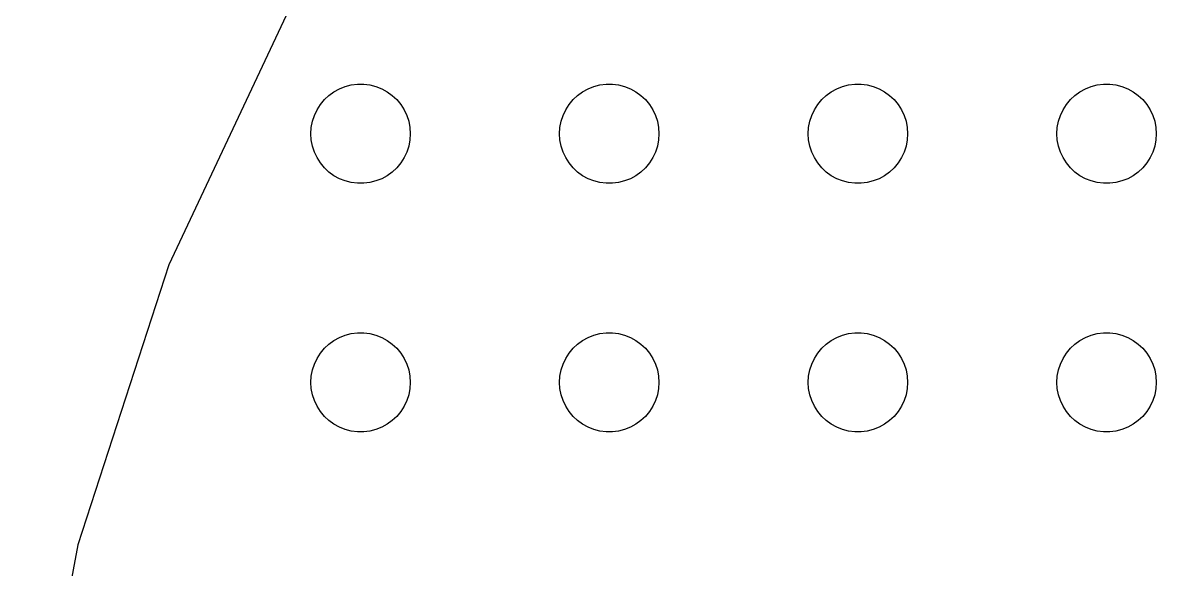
# Model space of a CAD drawing. Header units: metres. Extents: x -142 to 142, y -141 to 141.
# Drawn here: x -140.4 to -72, y 33.7 to 66.7 of the extents above; entities that cross this region are included whole.
import ezdxf

# ---------------------------------------------------------------- set-up
doc = ezdxf.new("R2010")
doc.units = ezdxf.units.M

msp = doc.modelspace()

# ---------------------------------------------------------------- linework, layer by layer
for p, q in [((-123.997, 68.1681), (-131.563, 52.0896)), ((-120.927, 62.8532), (-120.562, 62.9469)), ((-120.562, 62.9469), (-120.188, 62.9941)), ((-120.188, 62.9941), (-119.812, 62.9941)), ((-119.812, 62.9941), (-119.438, 62.9469)), ((-119.438, 62.9469), (-119.073, 62.8532)), ((-105.927, 62.8532), (-105.562, 62.9469)), ((-105.562, 62.9469), (-105.188, 62.9941)), ((-105.188, 62.9941), (-104.812, 62.9941)), ((-104.812, 62.9941), (-104.438, 62.9469)), ((-104.438, 62.9469), (-104.073, 62.8532)), ((-90.927, 62.8532), (-90.5621, 62.9469)), ((-90.5621, 62.9469), (-90.1884, 62.9941)), ((-90.1884, 62.9941), (-89.8116, 62.9941)), ((-89.8116, 62.9941), (-89.4379, 62.9469)), ((-89.4379, 62.9469), (-89.073, 62.8532)), ((-75.927, 62.8532), (-75.5621, 62.9469)), ((-75.5621, 62.9469), (-75.1884, 62.9941)), ((-75.1884, 62.9941), (-74.8116, 62.9941)), ((-74.8116, 62.9941), (-74.4379, 62.9469)), ((-74.4379, 62.9469), (-74.073, 62.8532)), ((-122.187, 62.0536), (-121.912, 62.3115)), ((-121.912, 62.3115), (-121.607, 62.533)), ((-121.607, 62.533), (-121.277, 62.7145)), ((-121.277, 62.7145), (-120.927, 62.8532)), ((-119.073, 62.8532), (-118.723, 62.7145)), ((-118.723, 62.7145), (-118.393, 62.533)), ((-118.393, 62.533), (-118.088, 62.3115)), ((-118.088, 62.3115), (-117.813, 62.0536)), ((-107.187, 62.0536), (-106.912, 62.3115)), ((-106.912, 62.3115), (-106.607, 62.533)), ((-106.607, 62.533), (-106.277, 62.7145)), ((-106.277, 62.7145), (-105.927, 62.8532)), ((-104.073, 62.8532), (-103.723, 62.7145)), ((-103.723, 62.7145), (-103.393, 62.533)), ((-103.393, 62.533), (-103.088, 62.3115)), ((-103.088, 62.3115), (-102.813, 62.0536)), ((-92.1869, 62.0536), (-91.9123, 62.3115)), ((-91.9123, 62.3115), (-91.6075, 62.533)), ((-91.6075, 62.533), (-91.2773, 62.7145)), ((-91.2773, 62.7145), (-90.927, 62.8532)), ((-89.073, 62.8532), (-88.7227, 62.7145)), ((-88.7227, 62.7145), (-88.3925, 62.533)), ((-88.3925, 62.533), (-88.0877, 62.3115)), ((-88.0877, 62.3115), (-87.8131, 62.0536)), ((-77.1869, 62.0536), (-76.9123, 62.3115)), ((-76.9123, 62.3115), (-76.6075, 62.533)), ((-76.6075, 62.533), (-76.2773, 62.7145)), ((-76.2773, 62.7145), (-75.927, 62.8532)), ((-74.073, 62.8532), (-73.7227, 62.7145)), ((-73.7227, 62.7145), (-73.3925, 62.533)), ((-73.3925, 62.533), (-73.0877, 62.3115)), ((-73.0877, 62.3115), (-72.8131, 62.0536)), ((-122.629, 61.4453), (-122.427, 61.7634)), ((-122.427, 61.7634), (-122.187, 62.0536)), ((-117.813, 62.0536), (-117.573, 61.7634)), ((-117.573, 61.7634), (-117.371, 61.4453)), ((-107.629, 61.4453), (-107.427, 61.7634)), ((-107.427, 61.7634), (-107.187, 62.0536)), ((-102.813, 62.0536), (-102.573, 61.7634)), ((-102.573, 61.7634), (-102.371, 61.4453)), ((-92.6289, 61.4453), (-92.427, 61.7634)), ((-92.427, 61.7634), (-92.1869, 62.0536)), ((-87.8131, 62.0536), (-87.573, 61.7634)), ((-87.573, 61.7634), (-87.3711, 61.4453)), ((-77.6289, 61.4453), (-77.427, 61.7634)), ((-77.427, 61.7634), (-77.1869, 62.0536)), ((-72.8131, 62.0536), (-72.573, 61.7634)), ((-72.573, 61.7634), (-72.3711, 61.4453)), ((-122.906, 60.7461), (-122.789, 61.1044)), ((-122.789, 61.1044), (-122.629, 61.4453)), ((-117.371, 61.4453), (-117.211, 61.1044)), ((-117.211, 61.1044), (-117.094, 60.7461)), ((-107.906, 60.7461), (-107.789, 61.1044)), ((-107.789, 61.1044), (-107.629, 61.4453)), ((-102.371, 61.4453), (-102.211, 61.1044)), ((-102.211, 61.1044), (-102.094, 60.7461)), ((-92.9057, 60.7461), (-92.7893, 61.1044)), ((-92.7893, 61.1044), (-92.6289, 61.4453)), ((-87.3711, 61.4453), (-87.2107, 61.1044)), ((-87.2107, 61.1044), (-87.0943, 60.7461)), ((-77.9057, 60.7461), (-77.7893, 61.1044)), ((-77.7893, 61.1044), (-77.6289, 61.4453)), ((-72.3711, 61.4453), (-72.2107, 61.1044)), ((-72.2107, 61.1044), (-72.0943, 60.7461)), ((-123, 60), (-122.976, 60.376)), ((-122.976, 60.376), (-122.906, 60.7461)), ((-117.094, 60.7461), (-117.024, 60.376)), ((-117.024, 60.376), (-117, 60)), ((-108, 60), (-107.976, 60.376)), ((-107.976, 60.376), (-107.906, 60.7461)), ((-102.094, 60.7461), (-102.024, 60.376)), ((-102.024, 60.376), (-102, 60)), ((-93, 60), (-92.9763, 60.376)), ((-92.9763, 60.376), (-92.9057, 60.7461)), ((-87.0943, 60.7461), (-87.0237, 60.376)), ((-87.0237, 60.376), (-87, 60)), ((-78, 60), (-77.9763, 60.376)), ((-77.9763, 60.376), (-77.9057, 60.7461)), ((-72.0943, 60.7461), (-72.0237, 60.376)), ((-72.0237, 60.376), (-72, 60)), ((-122.976, 59.624), (-123, 60)), ((-122.906, 59.2539), (-122.976, 59.624)), ((-117.024, 59.624), (-117.094, 59.2539)), ((-117, 60), (-117.024, 59.624)), ((-107.976, 59.624), (-108, 60)), ((-107.906, 59.2539), (-107.976, 59.624)), ((-102.024, 59.624), (-102.094, 59.2539)), ((-102, 60), (-102.024, 59.624)), ((-92.9763, 59.624), (-93, 60)), ((-92.9057, 59.2539), (-92.9763, 59.624)), ((-87.0237, 59.624), (-87.0943, 59.2539)), ((-87, 60), (-87.0237, 59.624)), ((-77.9763, 59.624), (-78, 60)), ((-77.9057, 59.2539), (-77.9763, 59.624)), ((-72.0237, 59.624), (-72.0943, 59.2539)), ((-72, 60), (-72.0237, 59.624)), ((-122.789, 58.8956), (-122.906, 59.2539)), ((-122.629, 58.5547), (-122.789, 58.8956)), ((-117.211, 58.8956), (-117.371, 58.5547)), ((-117.094, 59.2539), (-117.211, 58.8956)), ((-107.789, 58.8956), (-107.906, 59.2539)), ((-107.629, 58.5547), (-107.789, 58.8956)), ((-102.211, 58.8956), (-102.371, 58.5547)), ((-102.094, 59.2539), (-102.211, 58.8956)), ((-92.7893, 58.8956), (-92.9057, 59.2539)), ((-92.6289, 58.5547), (-92.7893, 58.8956)), ((-87.2107, 58.8956), (-87.3711, 58.5547)), ((-87.0943, 59.2539), (-87.2107, 58.8956)), ((-77.7893, 58.8956), (-77.9057, 59.2539)), ((-77.6289, 58.5547), (-77.7893, 58.8956)), ((-72.2107, 58.8956), (-72.3711, 58.5547)), ((-72.0943, 59.2539), (-72.2107, 58.8956)), ((-122.427, 58.2366), (-122.629, 58.5547)), ((-122.187, 57.9464), (-122.427, 58.2366)), ((-117.573, 58.2366), (-117.813, 57.9464)), ((-117.371, 58.5547), (-117.573, 58.2366)), ((-107.427, 58.2366), (-107.629, 58.5547)), ((-107.187, 57.9464), (-107.427, 58.2366)), ((-102.573, 58.2366), (-102.813, 57.9464)), ((-102.371, 58.5547), (-102.573, 58.2366)), ((-92.427, 58.2366), (-92.6289, 58.5547)), ((-92.1869, 57.9464), (-92.427, 58.2366)), ((-87.573, 58.2366), (-87.8131, 57.9464)), ((-87.3711, 58.5547), (-87.573, 58.2366)), ((-77.427, 58.2366), (-77.6289, 58.5547)), ((-77.1869, 57.9464), (-77.427, 58.2366)), ((-72.573, 58.2366), (-72.8131, 57.9464)), ((-72.3711, 58.5547), (-72.573, 58.2366)), ((-121.912, 57.6885), (-122.187, 57.9464)), ((-121.607, 57.467), (-121.912, 57.6885)), ((-121.277, 57.2855), (-121.607, 57.467)), ((-118.393, 57.467), (-118.723, 57.2855)), ((-118.088, 57.6885), (-118.393, 57.467)), ((-117.813, 57.9464), (-118.088, 57.6885)), ((-106.912, 57.6885), (-107.187, 57.9464)), ((-106.607, 57.467), (-106.912, 57.6885)), ((-106.277, 57.2855), (-106.607, 57.467)), ((-103.393, 57.467), (-103.723, 57.2855)), ((-103.088, 57.6885), (-103.393, 57.467)), ((-102.813, 57.9464), (-103.088, 57.6885)), ((-91.9123, 57.6885), (-92.1869, 57.9464)), ((-91.6075, 57.467), (-91.9123, 57.6885)), ((-91.2773, 57.2855), (-91.6075, 57.467)), ((-88.3925, 57.467), (-88.7227, 57.2855)), ((-88.0877, 57.6885), (-88.3925, 57.467)), ((-87.8131, 57.9464), (-88.0877, 57.6885)), ((-76.9123, 57.6885), (-77.1869, 57.9464)), ((-76.6075, 57.467), (-76.9123, 57.6885)), ((-76.2773, 57.2855), (-76.6075, 57.467)), ((-73.3925, 57.467), (-73.7227, 57.2855)), ((-73.0877, 57.6885), (-73.3925, 57.467)), ((-72.8131, 57.9464), (-73.0877, 57.6885)), ((-120.927, 57.1468), (-121.277, 57.2855)), ((-120.562, 57.0531), (-120.927, 57.1468)), ((-120.188, 57.0059), (-120.562, 57.0531)), ((-119.812, 57.0059), (-120.188, 57.0059)), ((-119.438, 57.0531), (-119.812, 57.0059)), ((-119.073, 57.1468), (-119.438, 57.0531)), ((-118.723, 57.2855), (-119.073, 57.1468)), ((-105.927, 57.1468), (-106.277, 57.2855)), ((-105.562, 57.0531), (-105.927, 57.1468)), ((-105.188, 57.0059), (-105.562, 57.0531)), ((-104.812, 57.0059), (-105.188, 57.0059)), ((-104.438, 57.0531), (-104.812, 57.0059)), ((-104.073, 57.1468), (-104.438, 57.0531)), ((-103.723, 57.2855), (-104.073, 57.1468)), ((-90.927, 57.1468), (-91.2773, 57.2855)), ((-90.5621, 57.0531), (-90.927, 57.1468)), ((-90.1884, 57.0059), (-90.5621, 57.0531)), ((-89.8116, 57.0059), (-90.1884, 57.0059)), ((-89.4379, 57.0531), (-89.8116, 57.0059)), ((-89.073, 57.1468), (-89.4379, 57.0531)), ((-88.7227, 57.2855), (-89.073, 57.1468)), ((-75.927, 57.1468), (-76.2773, 57.2855)), ((-75.5621, 57.0531), (-75.927, 57.1468)), ((-75.1884, 57.0059), (-75.5621, 57.0531)), ((-74.8116, 57.0059), (-75.1884, 57.0059)), ((-74.4379, 57.0531), (-74.8116, 57.0059)), ((-74.073, 57.1468), (-74.4379, 57.0531)), ((-73.7227, 57.2855), (-74.073, 57.1468)), ((-131.563, 52.0896), (-137.055, 35.1896)), ((-120.927, 47.8532), (-120.562, 47.9469)), ((-120.562, 47.9469), (-120.188, 47.9941)), ((-120.188, 47.9941), (-119.812, 47.9941)), ((-119.812, 47.9941), (-119.438, 47.9469)), ((-119.438, 47.9469), (-119.073, 47.8532)), ((-105.927, 47.8532), (-105.562, 47.9469)), ((-105.562, 47.9469), (-105.188, 47.9941)), ((-105.188, 47.9941), (-104.812, 47.9941)), ((-104.812, 47.9941), (-104.438, 47.9469)), ((-104.438, 47.9469), (-104.073, 47.8532)), ((-90.927, 47.8532), (-90.5621, 47.9469)), ((-90.5621, 47.9469), (-90.1884, 47.9941)), ((-90.1884, 47.9941), (-89.8116, 47.9941)), ((-89.8116, 47.9941), (-89.4379, 47.9469)), ((-89.4379, 47.9469), (-89.073, 47.8532)), ((-75.927, 47.8532), (-75.5621, 47.9469)), ((-75.5621, 47.9469), (-75.1884, 47.9941)), ((-75.1884, 47.9941), (-74.8116, 47.9941)), ((-74.8116, 47.9941), (-74.4379, 47.9469)), ((-74.4379, 47.9469), (-74.073, 47.8532)), ((-122.187, 47.0536), (-121.912, 47.3115)), ((-121.912, 47.3115), (-121.607, 47.533)), ((-121.607, 47.533), (-121.277, 47.7145)), ((-121.277, 47.7145), (-120.927, 47.8532)), ((-119.073, 47.8532), (-118.723, 47.7145)), ((-118.723, 47.7145), (-118.393, 47.533)), ((-118.393, 47.533), (-118.088, 47.3115)), ((-118.088, 47.3115), (-117.813, 47.0536)), ((-107.187, 47.0536), (-106.912, 47.3115)), ((-106.912, 47.3115), (-106.607, 47.533)), ((-106.607, 47.533), (-106.277, 47.7145)), ((-106.277, 47.7145), (-105.927, 47.8532)), ((-104.073, 47.8532), (-103.723, 47.7145)), ((-103.723, 47.7145), (-103.393, 47.533)), ((-103.393, 47.533), (-103.088, 47.3115)), ((-103.088, 47.3115), (-102.813, 47.0536)), ((-92.1869, 47.0536), (-91.9123, 47.3115)), ((-91.9123, 47.3115), (-91.6075, 47.533)), ((-91.6075, 47.533), (-91.2773, 47.7145)), ((-91.2773, 47.7145), (-90.927, 47.8532)), ((-89.073, 47.8532), (-88.7227, 47.7145)), ((-88.7227, 47.7145), (-88.3925, 47.533)), ((-88.3925, 47.533), (-88.0877, 47.3115)), ((-88.0877, 47.3115), (-87.8131, 47.0536)), ((-77.1869, 47.0536), (-76.9123, 47.3115)), ((-76.9123, 47.3115), (-76.6075, 47.533)), ((-76.6075, 47.533), (-76.2773, 47.7145)), ((-76.2773, 47.7145), (-75.927, 47.8532)), ((-74.073, 47.8532), (-73.7227, 47.7145)), ((-73.7227, 47.7145), (-73.3925, 47.533)), ((-73.3925, 47.533), (-73.0877, 47.3115)), ((-73.0877, 47.3115), (-72.8131, 47.0536)), ((-122.629, 46.4453), (-122.427, 46.7634)), ((-122.427, 46.7634), (-122.187, 47.0536)), ((-117.813, 47.0536), (-117.573, 46.7634)), ((-117.573, 46.7634), (-117.371, 46.4453)), ((-107.629, 46.4453), (-107.427, 46.7634)), ((-107.427, 46.7634), (-107.187, 47.0536)), ((-102.813, 47.0536), (-102.573, 46.7634)), ((-102.573, 46.7634), (-102.371, 46.4453)), ((-92.6289, 46.4453), (-92.427, 46.7634)), ((-92.427, 46.7634), (-92.1869, 47.0536)), ((-87.8131, 47.0536), (-87.573, 46.7634)), ((-87.573, 46.7634), (-87.3711, 46.4453)), ((-77.6289, 46.4453), (-77.427, 46.7634)), ((-77.427, 46.7634), (-77.1869, 47.0536)), ((-72.8131, 47.0536), (-72.573, 46.7634)), ((-72.573, 46.7634), (-72.3711, 46.4453)), ((-122.906, 45.7461), (-122.789, 46.1044)), ((-122.789, 46.1044), (-122.629, 46.4453)), ((-117.371, 46.4453), (-117.211, 46.1044)), ((-117.211, 46.1044), (-117.094, 45.7461)), ((-107.906, 45.7461), (-107.789, 46.1044)), ((-107.789, 46.1044), (-107.629, 46.4453)), ((-102.371, 46.4453), (-102.211, 46.1044)), ((-102.211, 46.1044), (-102.094, 45.7461)), ((-92.9057, 45.7461), (-92.7893, 46.1044)), ((-92.7893, 46.1044), (-92.6289, 46.4453)), ((-87.3711, 46.4453), (-87.2107, 46.1044)), ((-87.2107, 46.1044), (-87.0943, 45.7461)), ((-77.9057, 45.7461), (-77.7893, 46.1044)), ((-77.7893, 46.1044), (-77.6289, 46.4453)), ((-72.3711, 46.4453), (-72.2107, 46.1044)), ((-72.2107, 46.1044), (-72.0943, 45.7461)), ((-123, 45), (-122.976, 45.376)), ((-122.976, 45.376), (-122.906, 45.7461)), ((-117.094, 45.7461), (-117.024, 45.376)), ((-117.024, 45.376), (-117, 45)), ((-108, 45), (-107.976, 45.376)), ((-107.976, 45.376), (-107.906, 45.7461)), ((-102.094, 45.7461), (-102.024, 45.376)), ((-102.024, 45.376), (-102, 45)), ((-93, 45), (-92.9763, 45.376)), ((-92.9763, 45.376), (-92.9057, 45.7461)), ((-87.0943, 45.7461), (-87.0237, 45.376)), ((-87.0237, 45.376), (-87, 45)), ((-78, 45), (-77.9763, 45.376)), ((-77.9763, 45.376), (-77.9057, 45.7461)), ((-72.0943, 45.7461), (-72.0237, 45.376)), ((-72.0237, 45.376), (-72, 45)), ((-122.976, 44.624), (-123, 45)), ((-122.906, 44.2539), (-122.976, 44.624)), ((-117.024, 44.624), (-117.094, 44.2539)), ((-117, 45), (-117.024, 44.624)), ((-107.976, 44.624), (-108, 45)), ((-107.906, 44.2539), (-107.976, 44.624)), ((-102.024, 44.624), (-102.094, 44.2539)), ((-102, 45), (-102.024, 44.624)), ((-92.9763, 44.624), (-93, 45)), ((-92.9057, 44.2539), (-92.9763, 44.624)), ((-87.0237, 44.624), (-87.0943, 44.2539)), ((-87, 45), (-87.0237, 44.624)), ((-77.9763, 44.624), (-78, 45)), ((-77.9057, 44.2539), (-77.9763, 44.624)), ((-72.0237, 44.624), (-72.0943, 44.2539)), ((-72, 45), (-72.0237, 44.624)), ((-122.789, 43.8956), (-122.906, 44.2539)), ((-122.629, 43.5547), (-122.789, 43.8956)), ((-117.211, 43.8956), (-117.371, 43.5547)), ((-117.094, 44.2539), (-117.211, 43.8956)), ((-107.789, 43.8956), (-107.906, 44.2539)), ((-107.629, 43.5547), (-107.789, 43.8956)), ((-102.211, 43.8956), (-102.371, 43.5547)), ((-102.094, 44.2539), (-102.211, 43.8956)), ((-92.7893, 43.8956), (-92.9057, 44.2539)), ((-92.6289, 43.5547), (-92.7893, 43.8956)), ((-87.2107, 43.8956), (-87.3711, 43.5547)), ((-87.0943, 44.2539), (-87.2107, 43.8956)), ((-77.7893, 43.8956), (-77.9057, 44.2539)), ((-77.6289, 43.5547), (-77.7893, 43.8956)), ((-72.2107, 43.8956), (-72.3711, 43.5547)), ((-72.0943, 44.2539), (-72.2107, 43.8956)), ((-122.427, 43.2366), (-122.629, 43.5547)), ((-122.187, 42.9464), (-122.427, 43.2366)), ((-117.573, 43.2366), (-117.813, 42.9464)), ((-117.371, 43.5547), (-117.573, 43.2366)), ((-107.427, 43.2366), (-107.629, 43.5547)), ((-107.187, 42.9464), (-107.427, 43.2366)), ((-102.573, 43.2366), (-102.813, 42.9464)), ((-102.371, 43.5547), (-102.573, 43.2366)), ((-92.427, 43.2366), (-92.6289, 43.5547)), ((-92.1869, 42.9464), (-92.427, 43.2366)), ((-87.573, 43.2366), (-87.8131, 42.9464)), ((-87.3711, 43.5547), (-87.573, 43.2366)), ((-77.427, 43.2366), (-77.6289, 43.5547)), ((-77.1869, 42.9464), (-77.427, 43.2366)), ((-72.573, 43.2366), (-72.8131, 42.9464)), ((-72.3711, 43.5547), (-72.573, 43.2366)), ((-121.912, 42.6885), (-122.187, 42.9464)), ((-121.607, 42.467), (-121.912, 42.6885)), ((-121.277, 42.2855), (-121.607, 42.467)), ((-118.393, 42.467), (-118.723, 42.2855)), ((-118.088, 42.6885), (-118.393, 42.467)), ((-117.813, 42.9464), (-118.088, 42.6885)), ((-106.912, 42.6885), (-107.187, 42.9464)), ((-106.607, 42.467), (-106.912, 42.6885)), ((-106.277, 42.2855), (-106.607, 42.467)), ((-103.393, 42.467), (-103.723, 42.2855)), ((-103.088, 42.6885), (-103.393, 42.467)), ((-102.813, 42.9464), (-103.088, 42.6885)), ((-91.9123, 42.6885), (-92.1869, 42.9464)), ((-91.6075, 42.467), (-91.9123, 42.6885)), ((-91.2773, 42.2855), (-91.6075, 42.467)), ((-88.3925, 42.467), (-88.7227, 42.2855)), ((-88.0877, 42.6885), (-88.3925, 42.467)), ((-87.8131, 42.9464), (-88.0877, 42.6885)), ((-76.9123, 42.6885), (-77.1869, 42.9464)), ((-76.6075, 42.467), (-76.9123, 42.6885)), ((-76.2773, 42.2855), (-76.6075, 42.467)), ((-73.3925, 42.467), (-73.7227, 42.2855)), ((-73.0877, 42.6885), (-73.3925, 42.467)), ((-72.8131, 42.9464), (-73.0877, 42.6885)), ((-120.927, 42.1468), (-121.277, 42.2855)), ((-120.562, 42.0531), (-120.927, 42.1468)), ((-120.188, 42.0059), (-120.562, 42.0531)), ((-119.812, 42.0059), (-120.188, 42.0059)), ((-119.438, 42.0531), (-119.812, 42.0059)), ((-119.073, 42.1468), (-119.438, 42.0531)), ((-118.723, 42.2855), (-119.073, 42.1468)), ((-105.927, 42.1468), (-106.277, 42.2855)), ((-105.562, 42.0531), (-105.927, 42.1468)), ((-105.188, 42.0059), (-105.562, 42.0531)), ((-104.812, 42.0059), (-105.188, 42.0059)), ((-104.438, 42.0531), (-104.812, 42.0059)), ((-104.073, 42.1468), (-104.438, 42.0531)), ((-103.723, 42.2855), (-104.073, 42.1468)), ((-90.927, 42.1468), (-91.2773, 42.2855)), ((-90.5621, 42.0531), (-90.927, 42.1468)), ((-90.1884, 42.0059), (-90.5621, 42.0531)), ((-89.8116, 42.0059), (-90.1884, 42.0059)), ((-89.4379, 42.0531), (-89.8116, 42.0059)), ((-89.073, 42.1468), (-89.4379, 42.0531)), ((-88.7227, 42.2855), (-89.073, 42.1468)), ((-75.927, 42.1468), (-76.2773, 42.2855)), ((-75.5621, 42.0531), (-75.927, 42.1468)), ((-75.1884, 42.0059), (-75.5621, 42.0531)), ((-74.8116, 42.0059), (-75.1884, 42.0059)), ((-74.4379, 42.0531), (-74.8116, 42.0059)), ((-74.073, 42.1468), (-74.4379, 42.0531)), ((-73.7227, 42.2855), (-74.073, 42.1468)), ((-137.055, 35.1896), (-140.384, 17.7346))]:
    msp.add_line(p, q)

doc.saveas('drawing.dxf')
